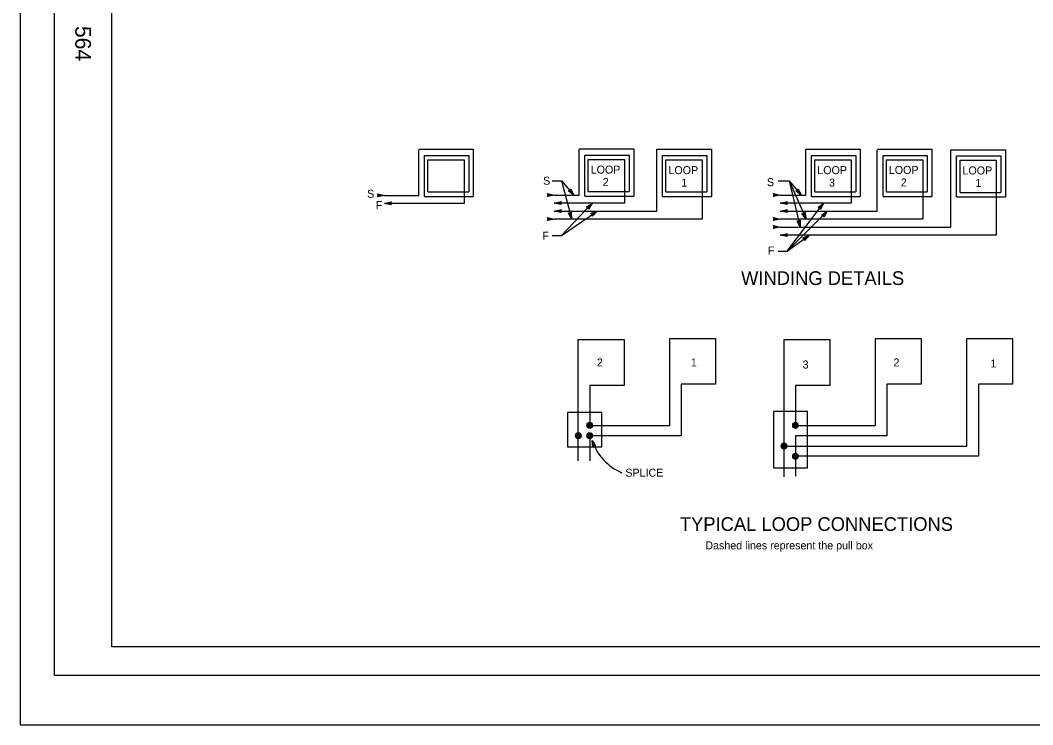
# Model space of a CAD drawing. Extents: x -894 to 866, y -472 to 714.
# Drawn here: x -894 to -8, y -472 to 144 of the extents above; entities that cross this region are included whole.
import ezdxf

# ---------------------------------------------------------------- set-up
doc = ezdxf.new("R2010")
doc.units = 0
for name, color, linetype in [('border_PLOTTING-ELEMENTS', 7, 'Continuous'), ('border_rw_22x34_Cut_Lines', 7, 'Continuous'), ('border_SHEET', 7, 'Continuous'), ('border_WITHIN-BORDER-anno', 7, 'Continuous'), ('es_DETAIL', 7, 'Continuous'), ('es_DETAIL-anno', 7, 'Continuous')]:
    doc.layers.add(name, color=color, linetype=linetype)

msp = doc.modelspace()

# ---------------------------------------------------------------- linework, layer by layer
at = {"layer": 'border_PLOTTING-ELEMENTS'}
for points in [[(-894.04, -472.44), (865.96, -472.44), (865.96, 713.56), (-894.04, 713.56)], [(-864.04, 670.56), (835.96, 670.56), (835.96, -429.44), (-864.04, -429.44)]]:
    msp.add_lwpolyline(points, close=True, dxfattribs=at)
at = {"layer": 'border_rw_22x34_Cut_Lines'}
msp.add_lwpolyline([(-864.04, 670.56), (835.96, 670.56), (835.96, -429.44), (-864.04, -429.44)], close=True, dxfattribs=at)
at = {"layer": 'border_SHEET'}
for p, q in [((-814.04, -404.44), (-814.04, 645.56)), ((810.96, -404.44), (-814.04, -404.44))]:
    msp.add_line(p, q, dxfattribs=at)
at = {"layer": 'es_DETAIL'}
for p, q in [((-545.46, -9.52), (-545.46, 30.48)), ((-545.38, 30.79), (-497.69, 30.79)), ((-497.69, 30.79), (-497.69, -10.52)), ((-405.07, -9.21), (-405.07, 30.79)), ((-404.99, 31.1), (-357.31, 31.1)), ((-357.31, 31.1), (-357.31, -10.21)), ((-337.07, -23.21), (-337.07, 30.79)), ((-337.07, 30.79), (-289.39, 30.79)), ((-289.39, 30.79), (-289.39, -10.52)), ((-206.83, -9.21), (-206.83, 30.79)), ((-206.83, 30.79), (-159.15, 30.79)), ((-159.15, 30.79), (-159.15, -10.52)), ((-144.24, -23.21), (-144.24, 30.48)), ((-144.16, 30.79), (-96.47, 30.79)), ((-96.47, 30.79), (-96.47, -10.52)), ((-79.79, -37.21), (-79.79, 30.48)), ((-79.79, 30.48), (-32.1, 30.48)), ((-32.1, 30.48), (-32.1, -10.83)), ((-540.46, -10.52), (-540.46, 25.48)), ((-540.46, 25.48), (-501.69, 25.48)), ((-537.46, -6.52), (-537.46, 21.48)), ((-537.46, 21.48), (-505.69, 21.48)), ((-505.69, 21.48), (-505.69, -16.47)), ((-501.69, 25.48), (-501.69, -6.52)), ((-400.07, -10.21), (-400.07, 25.79)), ((-400.07, 25.79), (-361.31, 25.79)), ((-397.07, -6.21), (-397.07, 21.79)), ((-397.07, 21.79), (-365.31, 21.79)), ((-365.31, 21.79), (-365.31, -16.21)), ((-361.31, 25.79), (-361.31, -6.21)), ((-332.15, -10.52), (-332.15, 25.48)), ((-332.15, 25.48), (-293.39, 25.48)), ((-329.15, -6.52), (-329.15, 21.48)), ((-329.15, 21.48), (-297.39, 21.48)), ((-297.39, 21.48), (-297.39, -30.21)), ((-293.39, 25.48), (-293.39, -6.52)), ((-201.91, -10.52), (-201.91, 25.48)), ((-201.91, 25.48), (-163.15, 25.48)), ((-198.91, -6.52), (-198.91, 21.48)), ((-198.91, 21.48), (-167.15, 21.48)), ((-167.15, 21.48), (-167.15, -16.21)), ((-163.15, 25.48), (-163.15, -6.52)), ((-139.24, -10.52), (-139.24, 25.48)), ((-139.24, 25.48), (-100.47, 25.48)), ((-136.24, -6.52), (-136.24, 21.48)), ((-136.24, 21.48), (-104.47, 21.48)), ((-104.47, 21.48), (-104.47, -30.21)), ((-100.47, 25.48), (-100.47, -6.52)), ((-74.87, -10.83), (-74.87, 25.17)), ((-74.87, 25.17), (-36.1, 25.17)), ((-71.87, -6.83), (-71.87, 21.17)), ((-71.87, 21.17), (-40.1, 21.17)), ((-40.1, 21.17), (-40.1, -44.21)), ((-36.1, 25.17), (-36.1, -6.83)), ((-580.66, -9.52), (-581.46, -8.18)), ((-581.46, -8.18), (-581.46, -8.18)), ((-581.46, -8.18), (-575.46, -9.52)), ((-581.24, -8.54), (-576.84, -9.52)), ((-537.46, -6.52), (-501.69, -6.52)), ((-432.04, -9.21), (-432.84, -7.87)), ((-432.84, -7.87), (-432.84, -7.87)), ((-432.84, -7.87), (-426.84, -9.21)), ((-432.62, -8.23), (-428.22, -9.21)), ((-432.39, -8.59), (-429.6, -9.21)), ((-397.07, -6.21), (-361.31, -6.21)), ((-329.15, -6.52), (-293.39, -6.52)), ((-234.36, -9.21), (-235.16, -7.87)), ((-235.16, -7.87), (-235.16, -7.87)), ((-235.16, -7.87), (-229.16, -9.21)), ((-234.94, -8.23), (-230.54, -9.21)), ((-234.71, -8.59), (-231.92, -9.21)), ((-198.91, -6.52), (-163.15, -6.52)), ((-136.24, -6.52), (-100.47, -6.52)), ((-71.87, -6.83), (-36.1, -6.83)), ((-575.46, -9.52), (-581.46, -10.85)), ((-581.46, -10.85), (-580.66, -9.52)), ((-581.46, -10.85), (-581.46, -10.85)), ((-576.85, -9.52), (-581.22, -10.49)), ((-578.22, -9.52), (-581.05, -10.14)), ((-581.01, -8.9), (-578.22, -9.52)), ((-580.83, -9.24), (-579.6, -9.52)), ((-579.6, -9.52), (-580.81, -9.79)), ((-575.46, -9.52), (-575.46, -9.52)), ((-575.46, -9.52), (-545.46, -9.52)), ((-575.46, -16.52), (-569.46, -15.19)), ((-505.69, -16.47), (-575.46, -16.52)), ((-569.46, -17.86), (-575.46, -16.52)), ((-575.46, -16.52), (-575.46, -16.52)), ((-569.68, -17.5), (-574.08, -16.52)), ((-574.07, -16.52), (-569.69, -15.55)), ((-572.7, -16.52), (-569.87, -15.9)), ((-569.91, -17.15), (-572.7, -16.52)), ((-571.31, -16.52), (-570.11, -16.26)), ((-570.08, -16.8), (-571.31, -16.52)), ((-569.46, -15.19), (-570.26, -16.52)), ((-570.26, -16.52), (-569.46, -17.86)), ((-569.46, -15.19), (-569.46, -15.19)), ((-540.46, -10.52), (-497.69, -10.52)), ((-426.84, -9.21), (-432.84, -10.54)), ((-432.84, -10.54), (-432.04, -9.21)), ((-432.84, -10.54), (-432.84, -10.54)), ((-428.23, -9.22), (-432.6, -10.18)), ((-429.6, -9.21), (-432.43, -9.84)), ((-432.21, -8.93), (-430.98, -9.21)), ((-430.98, -9.21), (-432.19, -9.48)), ((-426.84, -9.21), (-405.07, -9.21)), ((-426.84, -9.21), (-426.84, -9.21)), ((-426.84, -16.21), (-420.84, -14.88)), ((-365.31, -16.21), (-426.84, -16.21)), ((-420.84, -17.55), (-426.84, -16.21)), ((-426.84, -16.21), (-426.84, -16.21)), ((-421.05, -17.2), (-425.46, -16.21)), ((-425.45, -16.21), (-421.07, -15.24)), ((-424.08, -16.21), (-421.25, -15.59)), ((-421.29, -16.84), (-424.08, -16.21)), ((-422.69, -16.22), (-421.48, -15.95)), ((-421.46, -16.49), (-422.69, -16.22)), ((-420.84, -14.88), (-421.64, -16.21)), ((-421.64, -16.21), (-420.84, -17.55)), ((-420.84, -14.88), (-420.84, -14.88)), ((-420.84, -17.55), (-420.84, -17.55)), ((-400.07, -10.21), (-357.31, -10.21)), ((-332.15, -10.52), (-289.39, -10.52)), ((-229.16, -9.21), (-235.16, -10.54)), ((-235.16, -10.54), (-234.36, -9.21)), ((-235.16, -10.54), (-235.16, -10.54)), ((-230.55, -9.22), (-234.92, -10.18)), ((-231.92, -9.21), (-234.75, -9.84)), ((-234.53, -8.93), (-233.3, -9.21)), ((-233.3, -9.21), (-234.51, -9.48)), ((-229.16, -9.21), (-206.83, -9.21)), ((-229.16, -9.21), (-229.16, -9.21)), ((-229.16, -16.21), (-223.16, -14.88)), ((-167.15, -16.21), (-229.16, -16.21)), ((-223.16, -17.55), (-229.16, -16.21)), ((-229.16, -16.21), (-229.16, -16.21)), ((-223.37, -17.2), (-227.78, -16.21)), ((-227.77, -16.21), (-223.39, -15.24)), ((-226.39, -16.21), (-223.57, -15.59)), ((-223.61, -16.84), (-226.39, -16.21)), ((-225.01, -16.22), (-223.8, -15.95)), ((-223.78, -16.49), (-225.01, -16.22)), ((-223.16, -14.88), (-223.96, -16.21)), ((-223.96, -16.21), (-223.16, -17.55)), ((-223.16, -14.88), (-223.16, -14.88)), ((-223.16, -17.55), (-223.16, -17.55)), ((-201.91, -10.52), (-159.15, -10.52)), ((-139.24, -10.52), (-96.47, -10.52)), ((-74.87, -10.83), (-32.1, -10.83)), ((-569.46, -17.86), (-569.46, -17.86)), ((-426.84, -23.21), (-420.84, -21.88)), ((-426.84, -23.21), (-337.07, -23.21)), ((-420.84, -24.55), (-426.84, -23.21)), ((-426.84, -23.21), (-426.84, -23.21)), ((-421.05, -24.2), (-425.46, -23.21)), ((-425.45, -23.21), (-421.07, -22.24)), ((-424.08, -23.21), (-421.25, -22.59)), ((-421.29, -23.84), (-424.08, -23.21)), ((-422.69, -23.22), (-421.48, -22.95)), ((-421.46, -23.49), (-422.69, -23.22)), ((-420.84, -21.88), (-421.64, -23.21)), ((-421.64, -23.21), (-420.84, -24.55)), ((-420.84, -21.88), (-420.84, -21.88)), ((-420.84, -24.55), (-420.84, -24.55)), ((-229.16, -23.21), (-223.16, -21.88)), ((-229.16, -23.21), (-144.24, -23.21)), ((-223.16, -24.55), (-229.16, -23.21)), ((-229.16, -23.21), (-229.16, -23.21)), ((-223.37, -24.2), (-227.78, -23.21)), ((-227.77, -23.21), (-223.39, -22.24)), ((-226.39, -23.21), (-223.57, -22.59)), ((-223.61, -23.84), (-226.39, -23.21)), ((-225.01, -23.22), (-223.8, -22.95)), ((-223.78, -23.49), (-225.01, -23.22)), ((-223.16, -21.88), (-223.96, -23.21)), ((-223.96, -23.21), (-223.16, -24.55)), ((-223.16, -21.88), (-223.16, -21.88)), ((-223.16, -24.55), (-223.16, -24.55)), ((-432.04, -30.21), (-432.84, -28.87)), ((-432.84, -28.87), (-432.84, -28.87)), ((-432.84, -28.87), (-426.84, -30.21)), ((-426.84, -30.21), (-432.84, -31.54)), ((-432.84, -31.54), (-432.04, -30.21)), ((-432.84, -31.54), (-432.84, -31.54)), ((-432.62, -29.23), (-428.22, -30.21)), ((-428.23, -30.22), (-432.6, -31.18)), ((-429.6, -30.21), (-432.43, -30.84)), ((-432.39, -29.59), (-429.6, -30.21)), ((-432.21, -29.93), (-430.98, -30.21)), ((-430.98, -30.21), (-432.19, -30.48)), ((-297.39, -30.21), (-426.84, -30.21)), ((-426.84, -30.21), (-426.84, -30.21)), ((-234.36, -30.21), (-235.16, -28.87)), ((-235.16, -28.87), (-235.16, -28.87)), ((-235.16, -28.87), (-229.16, -30.21)), ((-229.16, -30.21), (-235.16, -31.54)), ((-235.16, -31.54), (-234.36, -30.21)), ((-235.16, -31.54), (-235.16, -31.54)), ((-234.94, -29.23), (-230.54, -30.21)), ((-230.55, -30.22), (-234.92, -31.18)), ((-231.92, -30.21), (-234.75, -30.84)), ((-234.71, -29.59), (-231.92, -30.21)), ((-234.53, -29.93), (-233.3, -30.21)), ((-233.3, -30.21), (-234.51, -30.48)), ((-104.47, -30.21), (-229.16, -30.21)), ((-229.16, -30.21), (-229.16, -30.21)), ((-234.36, -37.21), (-235.16, -35.87)), ((-235.16, -35.87), (-235.16, -35.87)), ((-235.16, -35.87), (-229.16, -37.21)), ((-229.16, -37.21), (-235.16, -38.54)), ((-235.16, -38.54), (-234.36, -37.21)), ((-235.16, -38.54), (-235.16, -38.54)), ((-234.94, -36.23), (-230.54, -37.21)), ((-230.55, -37.22), (-234.92, -38.18)), ((-231.92, -37.21), (-234.75, -37.84)), ((-234.71, -36.59), (-231.92, -37.21)), ((-234.53, -36.93), (-233.3, -37.21)), ((-233.3, -37.21), (-234.51, -37.48)), ((-229.16, -37.21), (-79.79, -37.21)), ((-229.16, -37.21), (-229.16, -37.21)), ((-229.16, -44.21), (-223.16, -42.88)), ((-40.1, -44.21), (-229.16, -44.21)), ((-223.16, -45.55), (-229.16, -44.21)), ((-229.16, -44.21), (-229.16, -44.21)), ((-223.37, -45.2), (-227.78, -44.21)), ((-227.77, -44.21), (-223.39, -43.24)), ((-226.39, -44.21), (-223.57, -43.59)), ((-223.61, -44.84), (-226.39, -44.21)), ((-225.01, -44.22), (-223.8, -43.95)), ((-223.78, -44.49), (-225.01, -44.22)), ((-223.16, -42.88), (-223.96, -44.21)), ((-223.96, -44.21), (-223.16, -45.55)), ((-223.16, -42.88), (-223.16, -42.88)), ((-223.16, -45.55), (-223.16, -45.55)), ((-405.83, -241.67), (-405.83, -135.67)), ((-405.83, -135.67), (-365.83, -135.67)), ((-365.83, -135.67), (-365.83, -175.67)), ((-325.83, -210.67), (-325.83, -134.67)), ((-325.83, -134.67), (-285.83, -134.67)), ((-285.83, -134.67), (-285.83, -174.67)), ((-225.83, -255.66), (-225.83, -135.67)), ((-225.83, -135.67), (-185.83, -135.67)), ((-185.83, -135.67), (-185.83, -175.67)), ((-145.83, -210.67), (-145.83, -134.67)), ((-145.83, -134.67), (-105.83, -134.67)), ((-105.83, -134.67), (-105.83, -174.67)), ((-65.83, -228.67), (-65.83, -134.67)), ((-65.83, -134.67), (-25.83, -134.67)), ((-25.83, -134.67), (-25.83, -174.67)), ((-365.83, -175.67), (-395.83, -175.67)), ((-395.83, -175.67), (-395.83, -210.67)), ((-285.83, -174.67), (-315.83, -174.67)), ((-315.83, -174.67), (-315.83, -219.67)), ((-185.83, -175.67), (-215.83, -175.67)), ((-215.83, -175.67), (-215.83, -210.67)), ((-105.83, -174.67), (-135.83, -174.67)), ((-135.83, -174.67), (-135.83, -219.67)), ((-25.83, -174.67), (-55.83, -174.67)), ((-55.83, -174.67), (-55.83, -237.67)), ((-395.83, -210.67), (-325.83, -210.67)), ((-215.83, -210.67), (-145.83, -210.67)), ((-315.83, -219.67), (-395.83, -219.67)), ((-395.83, -219.67), (-395.83, -241.67)), ((-135.83, -219.67), (-215.83, -219.67)), ((-215.83, -219.67), (-215.83, -254.96)), ((-225.83, -228.67), (-65.83, -228.67)), ((-55.83, -237.67), (-215.83, -237.67))]:
    msp.add_line(p, q, dxfattribs=at)
for points in [[(-415.36, -199.49), (-415.36, -229.49), (-385.36, -229.49), (-385.36, -199.49)], [(-235.02, -198.39), (-235.02, -247.89), (-205.32, -247.89), (-205.32, -198.39)]]:
    msp.add_lwpolyline(points, close=True, dxfattribs=at)
for centre, major_axis in [((-395.83, -210.67), (0, -2.66)), ((-395.83, -210.67), (0, -2.34)), ((-395.83, -210.67), (0, -2.02)), ((-395.83, -210.67), (0, -1.7)), ((-395.83, -210.67), (0, -1.38)), ((-395.83, -210.67), (0, -1.06)), ((-395.83, -210.67), (0, -0.744)), ((-395.83, -210.67), (0, -0.319)), ((-215.83, -210.67), (0, -2.66)), ((-215.83, -210.67), (0, -2.34)), ((-215.83, -210.67), (0, -2.02)), ((-215.83, -210.67), (0, -1.7)), ((-215.83, -210.67), (0, -1.38)), ((-215.83, -210.67), (0, -1.06)), ((-215.83, -210.67), (0, -0.744)), ((-215.83, -210.67), (0, -0.319)), ((-405.83, -219.67), (0, -2.66)), ((-405.83, -219.67), (0, -2.34)), ((-405.83, -219.67), (0, -2.02)), ((-405.83, -219.67), (0, -1.7)), ((-405.83, -219.67), (0, -1.38)), ((-405.83, -219.67), (0, -1.06)), ((-405.83, -219.67), (0, -0.744)), ((-405.83, -219.67), (0, -0.319)), ((-395.83, -219.67), (0, -2.66)), ((-395.83, -219.67), (0, -2.34)), ((-395.83, -219.67), (0, -2.02)), ((-395.83, -219.67), (0, -1.7)), ((-395.83, -219.67), (0, -1.38)), ((-395.83, -219.67), (0, -1.06)), ((-395.83, -219.67), (0, -0.744)), ((-395.83, -219.67), (0, -0.319)), ((-225.83, -228.67), (0, -2.66)), ((-225.83, -228.67), (0, -2.34)), ((-225.83, -228.67), (0, -2.02)), ((-225.83, -228.67), (0, -1.7)), ((-225.83, -228.67), (0, -1.38)), ((-225.83, -228.67), (0, -1.06)), ((-225.83, -228.67), (0, -0.744)), ((-225.83, -228.67), (0, -0.319)), ((-215.83, -237.67), (0, -2.66)), ((-215.83, -237.67), (0, -2.34)), ((-215.83, -237.67), (0, -2.02)), ((-215.83, -237.67), (0, -1.7)), ((-215.83, -237.67), (0, -1.38)), ((-215.83, -237.67), (0, -1.06)), ((-215.83, -237.67), (0, -0.744)), ((-215.83, -237.67), (0, -0.319))]:
    msp.add_ellipse(centre, major_axis=major_axis, ratio=0.9, dxfattribs=at)
at = {"layer": 'es_DETAIL-anno'}
for p, q in [((-420.52, 3.35), (-411.69, -29.76)), ((-221.39, 3.35), (-206.38, -30.21)), ((-221.39, 3.35), (-211.57, -37.21)), ((-414.78, -5.54), (-413.25, -5.28)), ((-409.85, -9.22), (-414.78, -5.54)), ((-414.78, -5.54), (-414.78, -5.54)), ((-410.76, -8.17), (-414.35, -5.49)), ((-411.65, -7.13), (-413.97, -5.4)), ((-412.55, -6.08), (-413.55, -5.34)), ((-413.25, -5.28), (-412.75, -3.8)), ((-413.15, -4.97), (-412.55, -6.08)), ((-413, -4.61), (-411.65, -7.13)), ((-412.88, -4.2), (-410.75, -8.18)), ((-412.75, -3.8), (-412.75, -3.8)), ((-412.75, -3.8), (-409.85, -9.22)), ((-215.63, -5.52), (-214.1, -5.27)), ((-210.73, -9.22), (-215.63, -5.52)), ((-215.63, -5.52), (-215.63, -5.52)), ((-211.63, -8.17), (-215.21, -5.47)), ((-212.52, -7.12), (-214.83, -5.38)), ((-213.42, -6.07), (-214.4, -5.32)), ((-214.1, -5.27), (-213.6, -3.79)), ((-214, -4.96), (-213.42, -6.07)), ((-213.86, -4.6), (-212.52, -7.12)), ((-213.73, -4.18), (-211.62, -8.17)), ((-213.6, -3.79), (-213.6, -3.79)), ((-213.6, -3.79), (-210.73, -9.22)), ((-409.85, -9.22), (-409.85, -9.22)), ((-398.84, -19.68), (-393.77, -16.21)), ((-398.43, -19.77), (-394.71, -17.22)), ((-394.71, -17.23), (-396.99, -21.09)), ((-393.77, -16.21), (-396.89, -21.5)), ((-393.77, -16.21), (-393.77, -16.21)), ((-223.03, -58.2), (-191.4, -16.21)), ((-210.73, -9.22), (-210.73, -9.22)), ((-196.07, -20.2), (-191.4, -16.21)), ((-195.66, -20.24), (-192.23, -17.32)), ((-192.23, -17.33), (-194.09, -21.4)), ((-191.4, -16.21), (-193.94, -21.81)), ((-191.4, -16.21), (-191.4, -16.21)), ((-420.52, -44.61), (-389.21, -23.21)), ((-411.64, -30.22), (-414.5, -24.79)), ((-414.5, -24.79), (-414.5, -24.79)), ((-414.5, -24.79), (-413.01, -25.21)), ((-412.01, -28.88), (-414.09, -24.92)), ((-412.36, -27.56), (-413.71, -25)), ((-412.73, -26.23), (-413.3, -25.13)), ((-413.01, -25.21), (-411.93, -24.08)), ((-412.79, -24.97), (-412.73, -26.23)), ((-412.5, -24.71), (-412.36, -27.56)), ((-412.21, -24.39), (-412, -28.89)), ((-411.93, -24.08), (-411.93, -24.08)), ((-411.93, -24.08), (-411.64, -30.22)), ((-397.32, -20.01), (-398.84, -19.68)), ((-398.84, -19.68), (-398.84, -19.68)), ((-398.01, -19.84), (-395.65, -18.23)), ((-397.64, -19.95), (-396.6, -19.24)), ((-396.89, -21.5), (-397.32, -20.01)), ((-396.6, -19.24), (-397.23, -20.3)), ((-395.65, -18.23), (-397.12, -20.72)), ((-396.89, -21.5), (-396.89, -21.5)), ((-394.92, -25.47), (-389.21, -23.21)), ((-393.51, -26.13), (-394.92, -25.47)), ((-394.92, -25.47), (-394.92, -25.47)), ((-394.54, -25.64), (-390.35, -23.99)), ((-394.15, -25.81), (-391.49, -24.76)), ((-393.81, -26), (-392.64, -25.54)), ((-393.42, -27.68), (-393.51, -26.13)), ((-392.64, -25.54), (-393.49, -26.44)), ((-391.49, -24.76), (-393.48, -26.87)), ((-390.35, -24), (-393.43, -27.25)), ((-389.21, -23.21), (-393.42, -27.68)), ((-389.21, -23.21), (-389.21, -23.21)), ((-206.38, -30.21), (-210.15, -25.35)), ((-210.15, -25.36), (-210.15, -25.36)), ((-210.15, -25.36), (-208.6, -25.51)), ((-206.98, -28.96), (-209.72, -25.41)), ((-207.56, -27.71), (-209.33, -25.43)), ((-208.15, -26.46), (-208.91, -25.49)), ((-208.6, -25.51), (-207.73, -24.21)), ((-208.42, -25.24), (-208.15, -26.46)), ((-208.19, -24.93), (-207.56, -27.71)), ((-207.96, -24.56), (-206.97, -28.96)), ((-207.73, -24.21), (-207.73, -24.21)), ((-207.73, -24.21), (-206.38, -30.21)), ((-194.52, -20.37), (-196.07, -20.2)), ((-196.07, -20.2), (-196.07, -20.2)), ((-195.23, -20.27), (-193.06, -18.42)), ((-194.85, -20.34), (-193.89, -19.52)), ((-193.94, -21.81), (-194.52, -20.37)), ((-193.89, -19.52), (-194.4, -20.65)), ((-193.06, -18.42), (-194.26, -21.05)), ((-193.94, -21.81), (-193.94, -21.81)), ((-193.09, -26.69), (-188.02, -23.21)), ((-192.68, -26.77), (-188.96, -24.22)), ((-192.26, -26.85), (-189.9, -25.23)), ((-191.88, -26.95), (-190.84, -26.24)), ((-190.84, -26.24), (-191.47, -27.31)), ((-189.9, -25.23), (-191.37, -27.73)), ((-188.96, -24.23), (-191.24, -28.09)), ((-188.02, -23.21), (-191.13, -28.51)), ((-188.02, -23.21), (-188.02, -23.21)), ((-411.64, -30.22), (-411.64, -30.22)), ((-393.42, -27.68), (-393.42, -27.68)), ((-211.57, -37.21), (-214.23, -31.67)), ((-214.23, -31.67), (-214.23, -31.67)), ((-214.23, -31.67), (-212.76, -32.15)), ((-211.89, -35.86), (-213.83, -31.82)), ((-212.2, -34.52), (-213.45, -31.91)), ((-212.51, -33.18), (-213.05, -32.06)), ((-212.76, -32.15), (-211.63, -31.06)), ((-212.52, -31.92), (-212.51, -33.18)), ((-212.23, -31.67), (-212.2, -34.52)), ((-211.93, -31.36), (-211.89, -35.87)), ((-211.63, -31.06), (-211.63, -31.06)), ((-211.63, -31.06), (-211.57, -37.21)), ((-206.38, -30.21), (-206.38, -30.21)), ((-191.56, -27.02), (-193.09, -26.69)), ((-193.09, -26.69), (-193.09, -26.69)), ((-191.13, -28.51), (-191.56, -27.02)), ((-191.13, -28.51), (-191.13, -28.51)), ((-223.03, -58.2), (-203.8, -44.21)), ((-211.57, -37.21), (-211.57, -37.21)), ((-209.42, -46.72), (-203.8, -44.21)), ((-203.8, -44.21), (-207.82, -48.86)), ((-203.8, -44.21), (-203.8, -44.21)), ((-207.97, -47.32), (-209.42, -46.72)), ((-209.42, -46.72), (-209.42, -46.72)), ((-209.03, -46.88), (-204.91, -45.04)), ((-208.63, -47.03), (-206.02, -45.86)), ((-208.28, -47.2), (-207.13, -46.69)), ((-207.82, -48.86), (-207.97, -47.32)), ((-207.13, -46.69), (-207.94, -47.62)), ((-206.02, -45.86), (-207.91, -48.05)), ((-204.92, -45.05), (-207.85, -48.43)), ((-207.82, -48.86), (-207.82, -48.86)), ((-393.13, -229.74), (-393.74, -223.72)), ((-393.74, -223.72), (-393.74, -223.72)), ((-393.74, -223.72), (-390.64, -228.91)), ((-392.87, -229.42), (-393.31, -225.01)), ((-393.3, -225.02), (-391.05, -228.8)), ((-392.13, -228.57), (-393.13, -229.74)), ((-393.13, -229.74), (-393.13, -229.74)), ((-392.6, -229.1), (-392.88, -226.3)), ((-392.88, -226.3), (-391.42, -228.74)), ((-392.33, -228.82), (-392.46, -227.59)), ((-392.46, -227.59), (-391.83, -228.64)), ((-390.64, -228.91), (-392.13, -228.57)), ((-390.64, -228.91), (-390.64, -228.91))]:
    msp.add_line(p, q, dxfattribs=at)
for points in [[(-428.57, 3.35), (-420.52, 3.35), (-409.85, -9.22)], [(-231.08, 3.35), (-221.39, 3.35), (-210.73, -9.22)], [(-428.57, -44.61), (-420.52, -44.61), (-393.77, -16.21)], [(-231.08, -58.2), (-223.03, -58.2), (-188.02, -23.21)]]:
    msp.add_lwpolyline(points, dxfattribs=at)
msp.add_arc((-349.29, -208.98), 46.83, 198.34539, 246.79868, dxfattribs=at)

# ---------------------------------------------------------------- texts
at = {"layer": 'border_WITHIN-BORDER-anno'}
msp.add_text('564', height=13.78, rotation=270, dxfattribs=at).set_placement((-845.95, 138.66))
at = {"layer": 'es_DETAIL-anno'}
for s, height, p in [('LOOP', 7, (-394.99, 9.56)), ('LOOP', 7, (-326.98, 9.1)), ('LOOP', 7, (-196.74, 9.1)), ('LOOP', 7, (-134.16, 9.25)), ('LOOP', 7, (-69.7, 8.8)), ('S', 7, (-436.62, -0.15)), ('2', 7, (-384.52, -1.37)), ('1', 7, (-315.71, -1.83)), ('S', 7, (-240.81, -1.45)), ('3', 7, (-186.5, -1.83)), ('2', 7, (-123.68, -1.68)), ('1', 7, (-58.43, -2.14)), ('S', 7, (-590.59, -11.56)), ('F', 7, (-583.03, -21.47)), ('F', 7, (-437.27, -48.33)), ('F', 7, (-239.9, -61.22)), ('WINDING DETAILS', 12, (-263.4, -87.86)), ('2', 7, (-389.58, -159.12)), ('1', 7, (-307.38, -159.12)), ('3', 7, (-209.56, -160.91)), ('2', 7, (-130.11, -159.12)), ('1', 7, (-45.24, -160.01)), ('SPLICE', 7, (-364.68, -255.52)), ('TYPICAL LOOP CONNECTIONS', 12, (-316.97, -302.93)), ('Dashed lines represent the pull box', 7, (-294.7, -319.06))]:
    msp.add_text(s, height=height, dxfattribs=at).set_placement(p)

doc.saveas('drawing.dxf')
